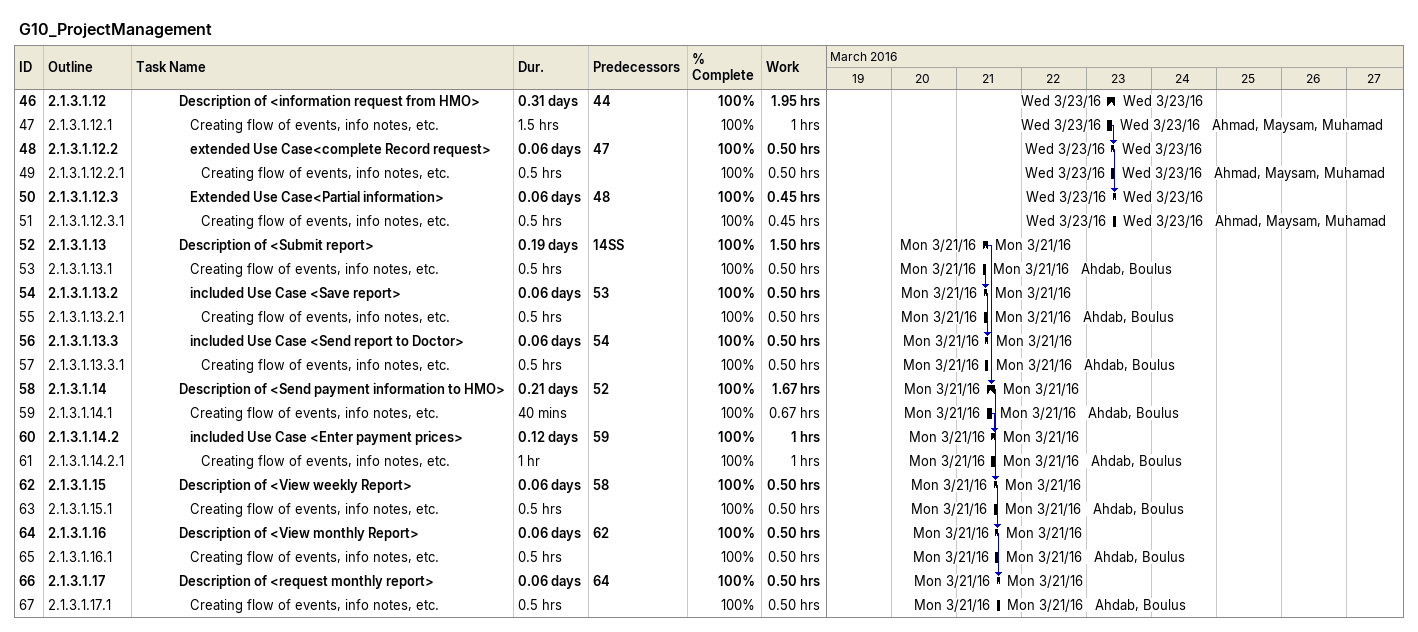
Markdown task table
G10_ProjectManagement

| ID | WBS | Task | Duration | Start | Finish | Predecessors | Resources | % complete | Work (h) |
|---|---|---|---|---|---|---|---|---|---|
| 46 | 2.1.3.1.12 | **Description of <information request from HMO>** | 0.31d | 2016-03-23 | 2016-03-23 | 44 |  | 100 | 1.95 |
| 47 | 2.1.3.1.12.1 | Creating flow of events, info notes, etc. | 1.5h | 2016-03-23 | 2016-03-23 |  | Ahmad, Maysam, Muhamad | 100 | 1 |
| 48 | 2.1.3.1.12.2 | **extended Use Case<complete Record request>** | 0.06d | 2016-03-23 | 2016-03-23 | 47 |  | 100 | 0.50 |
| 49 | 2.1.3.1.12.2.1 | Creating flow of events, info notes, etc. | 0.5h | 2016-03-23 | 2016-03-23 |  | Ahmad, Maysam, Muhamad | 100 | 0.50 |
| 50 | 2.1.3.1.12.3 | **Extended Use Case<Partial information>** | 0.06d | 2016-03-23 | 2016-03-23 | 48 |  | 100 | 0.45 |
| 51 | 2.1.3.1.12.3.1 | Creating flow of events, info notes, etc. | 0.5h | 2016-03-23 | 2016-03-23 |  | Ahmad, Maysam, Muhamad | 100 | 0.45 |
| 52 | 2.1.3.1.13 | **Description of <Submit report>** | 0.19d | 2016-03-21 | 2016-03-21 | 14SS |  | 100 | 1.50 |
| 53 | 2.1.3.1.13.1 | Creating flow of events, info notes, etc. | 0.5h | 2016-03-21 | 2016-03-21 |  | Ahdab, Boulus | 100 | 0.50 |
| 54 | 2.1.3.1.13.2 | **included Use Case <Save report>** | 0.06d | 2016-03-21 | 2016-03-21 | 53 |  | 100 | 0.50 |
| 55 | 2.1.3.1.13.2.1 | Creating flow of events, info notes, etc. | 0.5h | 2016-03-21 | 2016-03-21 |  | Ahdab, Boulus | 100 | 0.50 |
| 56 | 2.1.3.1.13.3 | **included Use Case <Send report to Doctor>** | 0.06d | 2016-03-21 | 2016-03-21 | 54 |  | 100 | 0.50 |
| 57 | 2.1.3.1.13.3.1 | Creating flow of events, info notes, etc. | 0.5h | 2016-03-21 | 2016-03-21 |  | Ahdab, Boulus | 100 | 0.50 |
| 58 | 2.1.3.1.14 | **Description of <Send payment information to HMO>** | 0.21d | 2016-03-21 | 2016-03-21 | 52 |  | 100 | 1.67 |
| 59 | 2.1.3.1.14.1 | Creating flow of events, info notes, etc. | 40min | 2016-03-21 | 2016-03-21 |  | Ahdab, Boulus | 100 | 0.67 |
| 60 | 2.1.3.1.14.2 | **included Use Case <Enter payment prices>** | 0.12d | 2016-03-21 | 2016-03-21 | 59 |  | 100 | 1 |
| 61 | 2.1.3.1.14.2.1 | Creating flow of events, info notes, etc. | 1h | 2016-03-21 | 2016-03-21 |  | Ahdab, Boulus | 100 | 1 |
| 62 | 2.1.3.1.15 | **Description of <View weekly Report>** | 0.06d | 2016-03-21 | 2016-03-21 | 58 |  | 100 | 0.50 |
| 63 | 2.1.3.1.15.1 | Creating flow of events, info notes, etc. | 0.5h | 2016-03-21 | 2016-03-21 |  | Ahdab, Boulus | 100 | 0.50 |
| 64 | 2.1.3.1.16 | **Description of <View monthly Report>** | 0.06d | 2016-03-21 | 2016-03-21 | 62 |  | 100 | 0.50 |
| 65 | 2.1.3.1.16.1 | Creating flow of events, info notes, etc. | 0.5h | 2016-03-21 | 2016-03-21 |  | Ahdab, Boulus | 100 | 0.50 |
| 66 | 2.1.3.1.17 | **Description of <request monthly report>** | 0.06d | 2016-03-21 | 2016-03-21 | 64 |  | 100 | 0.50 |
| 67 | 2.1.3.1.17.1 | Creating flow of events, info notes, etc. | 0.5h | 2016-03-21 | 2016-03-21 |  | Ahdab, Boulus | 100 | 0.50 |
